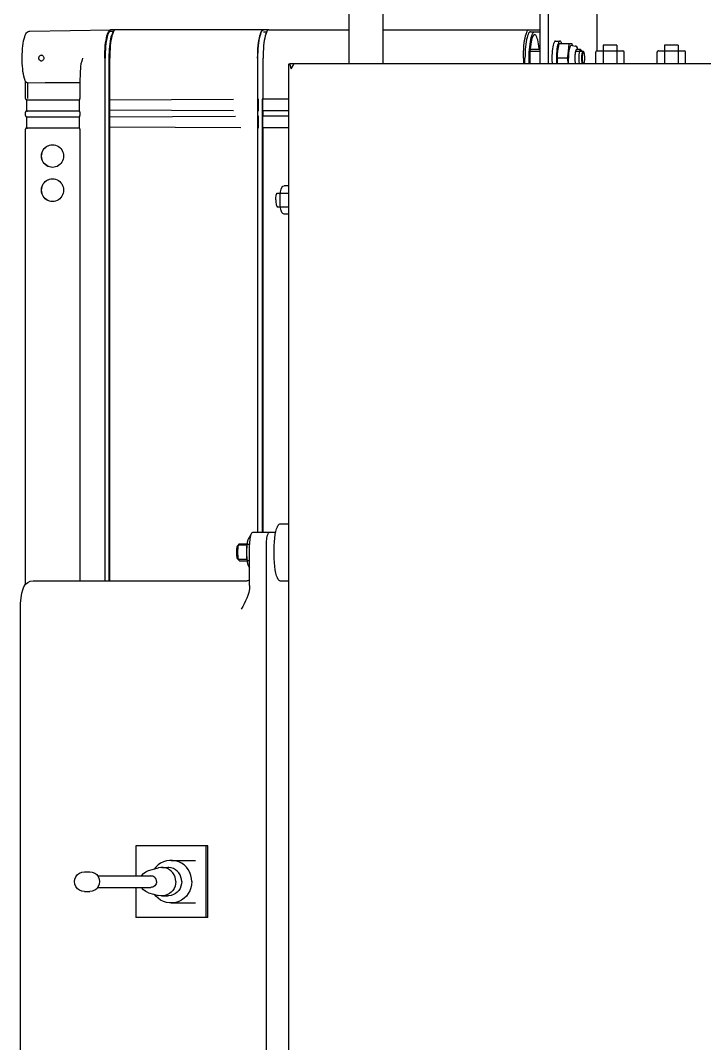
# Model space of a CAD drawing. Extents: x 1551 to 113148, y -1700 to 77018.
# Drawn here: x 13304.6 to 13545.2, y 23818.7 to 24179 of the extents above; entities that cross this region are included whole.
import ezdxf

# ---------------------------------------------------------------- set-up
doc = ezdxf.new("R2010")
doc.units = 0
doc.header["$LTSCALE"] = 500
doc.header["$MEASUREMENT"] = 0
doc.linetypes.add('CENTER', pattern=[3, 2.5, -0.25, 0, -0.25])
doc.layers.get('0').update_dxf_attribs({"linetype": 'CONTINUOUS'})

# ---------------------------------------------------------------- blocks, each defined once
blk = doc.blocks.new('platform_top')
at = {"linetype": 'Continuous'}
for p, q in [((-9306.01, 2283.8), (-9306.01, 1728.68)), ((-9298.1, 2134.72), (-9298.1, 1898.72)), ((-9211.6, 2112.72), (-9211.6, 1920.72)), ((-9277.56, 2029.37), (-9252.19, 2029.37)), ((-9277.56, 2029.37), (-9277.56, 2004.07)), ((-9276.93, 2029.37), (-9276.93, 2004.07)), ((-9252.19, 2018.72), (-9252.19, 2029.37)), ((-9264.58, 2024.22), (-9273.23, 2024.22)), ((-9261.36, 2021.72), (-9263.43, 2021.72)), ((-9256.61, 2020.61), (-9260.11, 2021.55)), ((-9238.79, 2018.72), (-9257.51, 2018.72)), ((-9234.12, 2020.22), (-9235.99, 2020.22)), ((-9238.79, 2014.72), (-9257.51, 2014.72)), ((-9252.19, 2004.07), (-9252.19, 2014.72)), ((-9261.36, 2011.72), (-9263.43, 2011.72)), ((-9256.61, 2012.83), (-9260.11, 2011.88)), ((-9234.12, 2013.22), (-9235.99, 2013.22)), ((-9264.58, 2009.22), (-9273.23, 2009.22)), ((-9277.56, 2004.07), (-9252.19, 2004.07)), ((-9292.23, 1912.41), (-9292.14, 1913.65)), ((-9302.88, 1910.72), (-9306.01, 1910.72)), ((-9292.23, 1912.41), (-9292.23, 1898.72)), ((-9292.23, 1910.54), (-9291.38, 1910.72)), ((-9216.06, 1910.72), (-9291.38, 1910.72)), ((-9242.99, 1910.72), (-9242.99, 1751.2)), ((-9242.82, 1910.72), (-9242.82, 1726.68)), ((-9241.35, 1910.72), (-9241.35, 1726.68)), ((-9241.25, 1726.68), (-9241.25, 1910.72)), ((-9232.44, 1751.73), (-9232.44, 1910.72)), ((-9213.37, 1912.06), (-9213.37, 1751.73)), ((-9291.36, 1903.61), (-9292.23, 1903.61)), ((-9291.52, 1904.8), (-9291.6, 1905.05)), ((-9291.52, 1904.78), (-9291.52, 1904.8)), ((-9291.51, 1904.76), (-9291.52, 1904.8)), ((-9291.22, 1903.22), (-9291.3, 1903.76)), ((-9288.7, 1903.72), (-9291.29, 1903.72)), ((-9291.22, 1903.22), (-9288.21, 1903.22)), ((-9288.7, 1903.72), (-9288.57, 1903.65)), ((-9288.57, 1903.65), (-9288.1, 1903.16)), ((-9287.98, 1902.97), (-9287.98, 1902.97)), ((-9287.8, 1902.28), (-9287.8, 1902.27)), ((-9287.8, 1899.16), (-9287.8, 1899.16)), ((-9287.74, 1901.81), (-9287.74, 1901.8)), ((-9287.74, 1899.64), (-9287.74, 1899.63)), ((-9291.36, 1897.83), (-9292.26, 1897.83)), ((-9291.6, 1896.39), (-9291.52, 1896.64)), ((-9291.52, 1896.64), (-9291.51, 1896.68)), ((-9291.52, 1896.66), (-9291.52, 1896.64)), ((-9288.7, 1897.72), (-9291.29, 1897.72)), ((-9291.22, 1898.22), (-9288.21, 1898.22)), ((-9288.57, 1897.79), (-9288.7, 1897.72)), ((-9288.57, 1897.79), (-9288.1, 1898.28)), ((-9287.98, 1898.47), (-9287.98, 1898.46)), ((-9301.4, 1893.72), (-9293.27, 1893.72)), ((-9296.94, 1893.72), (-9296.94, 1751.68)), ((-9296.67, 1741.18), (-9296.67, 1893.72)), ((-9295.14, 1893.72), (-9295.14, 1751.48)), ((-9295.05, 1726.68), (-9295.05, 1893.72)), ((-9292.4, 1894.94), (-9292.6, 1894.94)), ((-9302.88, 1890.72), (-9306.01, 1890.72)), ((-9306.01, 1781.64), (-9304.37, 1781.64)), ((-9301.93, 1779.04), (-9306.01, 1779.04)), ((-9223.42, 1777.14), (-9222.87, 1777.18)), ((-9301.93, 1774.24), (-9306.01, 1774.24)), ((-9306.01, 1771.64), (-9304.37, 1771.64)), ((-9223.42, 1765.14), (-9222.87, 1765.18)), ((-9296.76, 1751.18), (-9306.01, 1751.18)), ((-9296.76, 1747.18), (-9296.76, 1751.18)), ((-9295.4, 1751.18), (-9295.21, 1751.18)), ((-9295.2, 1747.18), (-9295.2, 1751.18)), ((-9242.88, 1750.9), (-9289.1, 1751.15)), ((-9232.42, 1751.33), (-9213.89, 1751.33)), ((-9232.41, 1751.33), (-9232.41, 1747.33)), ((-9213.89, 1751.32), (-9213.87, 1751.33)), ((-9213.87, 1751.33), (-9213.87, 1747.33)), ((-9213.87, 1751.27), (-9213.72, 1751.33)), ((-9213.72, 1751.33), (-9213.7, 1751.33)), ((-9213.7, 1751.33), (-9213.67, 1751.34)), ((-9213.67, 1751.34), (-9213.63, 1751.35)), ((-9287.31, 1747.22), (-9242.88, 1747.46)), ((-9242.88, 1747.46), (-9242.88, 1750.9)), ((-9306.01, 1747.18), (-9296.76, 1747.18)), ((-9296.76, 1745.18), (-9306.01, 1745.18)), ((-9296.94, 1746.68), (-9296.94, 1745.68)), ((-9296.76, 1741.18), (-9296.76, 1745.18)), ((-9295.4, 1747.18), (-9295.21, 1747.18)), ((-9295.4, 1745.18), (-9295.21, 1745.18)), ((-9295.2, 1741.18), (-9295.2, 1745.18)), ((-9295.14, 1746.88), (-9295.14, 1745.48)), ((-9242.88, 1744.9), (-9286.56, 1745.13)), ((-9242.99, 1747.16), (-9242.99, 1745.2)), ((-9242.88, 1741.46), (-9242.88, 1744.9)), ((-9232.44, 1745.73), (-9232.44, 1746.93)), ((-9213.89, 1747.33), (-9232.42, 1747.33)), ((-9232.42, 1745.33), (-9213.89, 1745.33)), ((-9232.41, 1745.33), (-9232.41, 1741.33)), ((-9214.04, 1745.33), (-9214.12, 1745.33)), ((-9213.86, 1747.33), (-9213.89, 1747.33)), ((-9213.89, 1745.32), (-9213.87, 1745.32)), ((-9213.87, 1745.32), (-9213.87, 1741.33)), ((-9213.87, 1745.12), (-9213.81, 1745.22)), ((-9213.81, 1745.22), (-9213.72, 1745.31)), ((-9213.72, 1745.31), (-9213.68, 1745.33)), ((-9213.38, 1747), (-9213.39, 1747.07)), ((-9213.37, 1746.93), (-9213.37, 1745.73)), ((-9306.01, 1741.18), (-9296.76, 1741.18)), ((-9296.94, 1740.68), (-9296.94, 1726.68)), ((-9295.4, 1741.18), (-9295.21, 1741.18)), ((-9295.14, 1740.88), (-9295.14, 1726.68)), ((-9286.56, 1741.22), (-9242.88, 1741.46)), ((-9242.99, 1741.16), (-9242.99, 1726.68)), ((-9232.44, 1735.23), (-9232.44, 1740.93)), ((-9213.89, 1741.33), (-9232.42, 1741.33)), ((-9214.13, 1735.36), (-9214.11, 1740.93)), ((-9213.83, 1741.33), (-9213.89, 1741.33)), ((-9213.38, 1740.99), (-9213.41, 1741.09)), ((-9213.37, 1740.92), (-9213.38, 1740.99)), ((-9213.37, 1740.92), (-9213.37, 1734.92)), ((-9226.34, 1735.28), (-9232.44, 1735.23)), ((-9213.42, 1735.02), (-9213.2, 1734.55)), ((-9306.65, 1729.83), (-9306.89, 1730.41)), ((-9306.44, 1729.26), (-9306.65, 1729.83)), ((-9212.38, 1730.47), (-9212.29, 1729.49)), ((-9511.41, 1728.68), (-9306.27, 1728.68)), ((-9445.61, 1728.68), (-9445.61, 1724.58)), ((-9443.01, 1722.08), (-9443.01, 1728.68)), ((-9438.21, 1722.08), (-9438.21, 1728.68)), ((-9435.61, 1728.68), (-9435.61, 1724.58)), ((-9424.03, 1728.68), (-9424.03, 1724.58)), ((-9421.43, 1722.08), (-9421.43, 1728.68)), ((-9416.63, 1722.08), (-9416.63, 1728.68)), ((-9414.03, 1728.68), (-9414.03, 1724.58)), ((-9406.8, 1728.65), (-9406.8, 1728.68)), ((-9406.78, 1728.55), (-9406.78, 1728.59)), ((-9403.89, 1726.68), (-9400.42, 1726.68)), ((-9397.23, 1706.68), (-9397.23, 1728.68)), ((-9394.3, 1706.68), (-9394.3, 1728.68)), ((-9390.57, 1728.68), (-9390.57, 1726.68)), ((-9389.1, 1728.68), (-9389.1, 1726.68)), ((-9388.53, 1726.68), (-9388.53, 1728.68)), ((-9339.22, 1728.68), (-9339.22, 1703.68)), ((-9327.22, 1728.68), (-9327.22, 1703.68)), ((-9307.49, 1729.26), (-9307.83, 1728.68)), ((-9306.27, 1728.68), (-9306.44, 1729.26)), ((-9219.81, 1726.68), (-9219.81, 1726.73)), ((-9219.81, 1726.62), (-9219.81, 1726.68)), ((-9219.19, 1727.69), (-9219, 1727.75)), ((-9219, 1727.75), (-9218.8, 1727.78)), ((-9218.95, 1727.76), (-9218.92, 1727.76)), ((-9218.92, 1727.76), (-9218.72, 1727.7)), ((-9218.8, 1727.78), (-9218.77, 1727.78)), ((-9436.11, 1724.08), (-9445.11, 1724.08)), ((-9414.53, 1724.08), (-9423.53, 1724.08)), ((-9414.48, 1724.08), (-9414.48, 1704.68)), ((-9409.61, 1724.68), (-9409.7, 1724.72)), ((-9409.7, 1724.72), (-9408.77, 1723.75)), ((-9406.92, 1724.28), (-9409.61, 1724.28)), ((-9408.63, 1723.68), (-9408.77, 1723.75)), ((-9408.63, 1723.68), (-9408.5, 1723.75)), ((-9408.63, 1723.68), (-9407.27, 1723.68)), ((-9405.34, 1722.18), (-9406.81, 1722.45)), ((-9405.81, 1722.26), (-9405.69, 1721.68)), ((-9398.89, 1722.75), (-9398.78, 1723.43)), ((-9390.85, 1724.28), (-9394.3, 1724.28)), ((-9394.3, 1723.68), (-9390.9, 1723.68)), ((-9219, 1725.6), (-9219.19, 1725.66)), ((-9218.79, 1725.58), (-9219, 1725.6)), ((-9218.92, 1725.6), (-9218.95, 1725.6)), ((-9218.71, 1725.66), (-9218.92, 1725.6)), ((-9443.01, 1722.08), (-9438.21, 1722.08)), ((-9421.43, 1722.08), (-9416.63, 1722.08)), ((-9405.69, 1721.68), (-9401.02, 1721.68)), ((-9399.83, 1720.68), (-9401.4, 1720.68)), ((-9391.03, 1717.43), (-9394.3, 1717.43)), ((-9390.6, 1716.68), (-9394.3, 1716.68)), ((-9392.5, 1718.41), (-9392.49, 1718.41)), ((-9339.22, 1716.68), (-9390.52, 1716.68)), ((-9299.02, 1716.68), (-9327.22, 1716.68)), ((-9299.02, 1716.68), (-9243.33, 1716.68)), ((-9297.89, 1718.08), (-9298.23, 1717.43)), ((-9297.13, 1717.43), (-9298.23, 1717.43)), ((-9296.99, 1716.74), (-9297.22, 1716.68)), ((-9297.12, 1716.68), (-9297.13, 1716.68)), ((-9243.33, 1717.16), (-9244.44, 1717.16)), ((-9244.07, 1717.83), (-9244.3, 1717.38)), ((-9244.3, 1717.38), (-9244.16, 1717.67)), ((-9243.94, 1718.1), (-9244.07, 1717.83)), ((-9243.32, 1716.68), (-9243.33, 1716.68)), ((-9214.94, 1717.19), (-9243.32, 1716.68))]:
    blk.add_line(p, q, dxfattribs=at)
for points in [[(-9271.91, 2016.72), (-9271.83, 2017.84), (-9271.59, 2018.93), (-9271.19, 2019.97), (-9270.64, 2020.94), (-9269.96, 2021.82), (-9269.15, 2022.58), (-9268.25, 2023.21), (-9267.26, 2023.7), (-9266.21, 2024.03), (-9265.13, 2024.2), (-9264.58, 2024.22)], [(-9268.33, 2016.72), (-9268.26, 2017.54), (-9268.06, 2018.34), (-9267.74, 2019.1), (-9267.29, 2019.79), (-9266.75, 2020.4), (-9266.11, 2020.9), (-9265.4, 2021.3), (-9264.64, 2021.57), (-9263.84, 2021.7), (-9263.43, 2021.72)], [(-9266.25, 2016.72), (-9266.18, 2017.54), (-9265.98, 2018.34), (-9265.66, 2019.1), (-9265.22, 2019.79), (-9264.67, 2020.4), (-9264.03, 2020.9), (-9263.32, 2021.3), (-9262.56, 2021.57), (-9261.76, 2021.7), (-9261.36, 2021.72)], [(-9264.58, 2024.22), (-9264.03, 2024.2), (-9262.95, 2024.03), (-9261.9, 2023.7), (-9260.91, 2023.21), (-9260, 2022.58), (-9259.2, 2021.82), (-9258.7, 2021.17)], [(-9261.36, 2021.72), (-9260.95, 2021.7), (-9260.11, 2021.55)], [(-9259.47, 2016.72), (-9259.42, 2017.13), (-9259.3, 2017.53), (-9259.09, 2017.89), (-9258.82, 2018.2), (-9258.49, 2018.45), (-9258.11, 2018.62), (-9257.71, 2018.71), (-9257.51, 2018.72)], [(-9256.61, 2020.61), (-9255.65, 2020.21), (-9254.83, 2019.57), (-9254.2, 2018.74), (-9254.19, 2018.72)], [(-9239.45, 2016.72), (-9239.33, 2017.63), (-9238.98, 2018.47), (-9238.43, 2019.2), (-9237.71, 2019.75), (-9236.88, 2020.1), (-9235.99, 2020.22)], [(-9234.12, 2020.22), (-9233.21, 2020.1), (-9232.37, 2019.75), (-9231.64, 2019.19), (-9231.09, 2018.47), (-9230.74, 2017.62), (-9230.62, 2016.72)], [(-9271.91, 2016.72), (-9271.83, 2015.6), (-9271.59, 2014.51), (-9271.19, 2013.46), (-9270.64, 2012.49), (-9269.96, 2011.62), (-9269.15, 2010.85), (-9268.25, 2010.22), (-9267.26, 2009.74), (-9266.21, 2009.41), (-9265.13, 2009.24), (-9264.58, 2009.22)], [(-9268.33, 2016.72), (-9268.26, 2015.9), (-9268.06, 2015.09), (-9267.74, 2014.34), (-9267.29, 2013.65), (-9266.75, 2013.04), (-9266.11, 2012.53), (-9265.4, 2012.14), (-9264.64, 2011.87), (-9263.84, 2011.74), (-9263.43, 2011.72)], [(-9266.25, 2016.72), (-9266.18, 2015.9), (-9265.98, 2015.09), (-9265.66, 2014.34), (-9265.22, 2013.65), (-9264.67, 2013.04), (-9264.03, 2012.53), (-9263.32, 2012.14), (-9262.56, 2011.87), (-9261.76, 2011.74), (-9261.36, 2011.72)], [(-9259.47, 2016.72), (-9259.42, 2016.3), (-9259.3, 2015.9), (-9259.09, 2015.54), (-9258.82, 2015.23), (-9258.49, 2014.99), (-9258.11, 2014.82), (-9257.71, 2014.73), (-9257.51, 2014.72)], [(-9254.19, 2014.72), (-9254.2, 2014.7), (-9254.83, 2013.86), (-9255.65, 2013.22), (-9256.61, 2012.83)], [(-9235.99, 2013.22), (-9236.88, 2013.34), (-9237.71, 2013.68), (-9238.43, 2014.24), (-9238.98, 2014.96), (-9239.33, 2015.81), (-9239.45, 2016.72)], [(-9230.62, 2016.72), (-9230.74, 2015.81), (-9231.09, 2014.97), (-9231.64, 2014.24), (-9232.37, 2013.69), (-9233.21, 2013.34), (-9234.12, 2013.22)], [(-9264.58, 2009.22), (-9264.03, 2009.24), (-9262.95, 2009.41), (-9261.9, 2009.74), (-9260.91, 2010.22), (-9260, 2010.85), (-9259.2, 2011.62), (-9258.7, 2012.26)], [(-9261.36, 2011.72), (-9260.95, 2011.74), (-9260.11, 2011.88)], [(-9292.14, 1913.65), (-9291.89, 1914.85), (-9291.57, 1915.89), (-9291.19, 1916.89), (-9290.76, 1917.86), (-9290.29, 1918.83), (-9289.8, 1919.78), (-9289.3, 1920.72)], [(-9211.6, 1920.72), (-9211.66, 1918.73), (-9211.83, 1916.8), (-9212.09, 1915.16), (-9212.42, 1913.89), (-9212.84, 1912.87), (-9213.4, 1912), (-9214.15, 1911.32), (-9215.05, 1910.88), (-9216.06, 1910.72)], [(-9302.88, 1910.72), (-9302.57, 1910.61), (-9302.27, 1910.27), (-9301.98, 1909.73), (-9301.71, 1908.98), (-9301.47, 1908.05), (-9301.26, 1906.95), (-9301.08, 1905.72), (-9300.95, 1904.37), (-9300.85, 1902.94), (-9300.81, 1901.47), (-9300.81, 1899.97), (-9300.85, 1898.49), (-9300.95, 1897.07), (-9301.08, 1895.72), (-9301.26, 1894.48)], [(-9291.6, 1905.05), (-9291.72, 1905.34), (-9291.86, 1905.62), (-9292.01, 1905.91), (-9292.2, 1906.2), (-9292.23, 1906.25)], [(-9291.36, 1903.61), (-9291.37, 1903.9), (-9291.4, 1904.19), (-9291.44, 1904.48), (-9291.51, 1904.76)], [(-9291.3, 1903.76), (-9291.39, 1904.25), (-9291.49, 1904.69)], [(-9291.08, 1900.72), (-9291.09, 1901.29), (-9291.13, 1901.87), (-9291.19, 1902.44), (-9291.26, 1903.02), (-9291.36, 1903.61)], [(-9291.08, 1900.72), (-9291.09, 1901.37), (-9291.12, 1902.01), (-9291.16, 1902.63), (-9291.22, 1903.22)], [(-9288.57, 1903.65), (-9288.43, 1903.42), (-9288.31, 1903.06), (-9288.21, 1902.59), (-9288.14, 1902.02), (-9288.09, 1901.39), (-9288.07, 1900.72), (-9288.09, 1900.05), (-9288.14, 1899.42), (-9288.21, 1898.85), (-9288.31, 1898.37), (-9288.43, 1898.02), (-9288.57, 1897.79)], [(-9288.1, 1903.16), (-9288.08, 1903.14), (-9288.06, 1903.11), (-9288.04, 1903.08), (-9288.02, 1903.05), (-9288, 1903.02), (-9287.98, 1902.97)], [(-9288.1, 1903.16), (-9287.98, 1902.97), (-9287.89, 1902.67), (-9287.8, 1902.28), (-9287.74, 1901.8), (-9287.7, 1901.27), (-9287.69, 1900.72), (-9287.7, 1900.16), (-9287.74, 1899.63), (-9287.8, 1899.16), (-9287.89, 1898.76), (-9287.98, 1898.47), (-9288.1, 1898.28)], [(-9287.98, 1902.97), (-9287.97, 1902.93), (-9287.95, 1902.88), (-9287.93, 1902.84), (-9287.92, 1902.79), (-9287.9, 1902.73), (-9287.89, 1902.67)], [(-9287.89, 1902.67), (-9287.87, 1902.62), (-9287.86, 1902.55), (-9287.84, 1902.49), (-9287.83, 1902.43), (-9287.82, 1902.35), (-9287.8, 1902.28)], [(-9291.36, 1897.83), (-9291.26, 1898.42), (-9291.19, 1899), (-9291.13, 1899.57), (-9291.09, 1900.14), (-9291.08, 1900.72)], [(-9291.3, 1897.67), (-9291.22, 1898.22), (-9291.16, 1898.81), (-9291.12, 1899.42), (-9291.09, 1900.07), (-9291.08, 1900.72)], [(-9287.8, 1899.16), (-9287.82, 1899.09), (-9287.83, 1899.02), (-9287.84, 1898.95), (-9287.86, 1898.89), (-9287.87, 1898.83), (-9287.89, 1898.76)], [(-9287.8, 1902.27), (-9287.79, 1902.2), (-9287.78, 1902.13), (-9287.77, 1902.05), (-9287.76, 1901.97), (-9287.75, 1901.89), (-9287.74, 1901.81)], [(-9287.74, 1899.63), (-9287.75, 1899.55), (-9287.76, 1899.47), (-9287.77, 1899.39), (-9287.78, 1899.31), (-9287.79, 1899.24), (-9287.8, 1899.16)], [(-9287.74, 1901.8), (-9287.73, 1901.72), (-9287.73, 1901.63), (-9287.72, 1901.55), (-9287.71, 1901.46), (-9287.71, 1901.37), (-9287.7, 1901.28)], [(-9287.7, 1900.16), (-9287.71, 1900.08), (-9287.71, 1899.99), (-9287.72, 1899.9), (-9287.72, 1899.81), (-9287.73, 1899.73), (-9287.74, 1899.64)], [(-9287.7, 1901.28), (-9287.7, 1901.19), (-9287.7, 1901.1), (-9287.69, 1901.01), (-9287.69, 1900.91), (-9287.69, 1900.82), (-9287.69, 1900.72)], [(-9287.69, 1900.72), (-9287.69, 1900.63), (-9287.69, 1900.53), (-9287.69, 1900.44), (-9287.7, 1900.35), (-9287.7, 1900.26), (-9287.7, 1900.16)], [(-9298.1, 1898.72), (-9298.15, 1897.17), (-9298.3, 1895.78), (-9298.53, 1894.67), (-9298.82, 1893.96), (-9299.14, 1893.72)], [(-9292.23, 1898.72), (-9292.27, 1897.42), (-9292.37, 1896.22), (-9292.54, 1895.18), (-9292.75, 1894.39), (-9293, 1893.89), (-9293.27, 1893.72)], [(-9292.4, 1894.94), (-9292.2, 1895.24), (-9292.01, 1895.53), (-9291.86, 1895.81), (-9291.72, 1896.1), (-9291.6, 1896.39)], [(-9291.51, 1896.68), (-9291.44, 1896.96), (-9291.4, 1897.25), (-9291.37, 1897.54), (-9291.36, 1897.83)], [(-9291.49, 1896.75), (-9291.39, 1897.18), (-9291.3, 1897.67)], [(-9287.98, 1898.46), (-9288, 1898.42), (-9288.02, 1898.39), (-9288.04, 1898.35), (-9288.06, 1898.33), (-9288.08, 1898.3), (-9288.1, 1898.28)], [(-9287.89, 1898.76), (-9287.9, 1898.71), (-9287.92, 1898.66), (-9287.93, 1898.6), (-9287.95, 1898.56), (-9287.97, 1898.51), (-9287.98, 1898.47)], [(-9301.26, 1894.48), (-9301.47, 1893.39), (-9301.71, 1892.46), (-9301.98, 1891.71), (-9302.27, 1891.16), (-9302.57, 1890.83), (-9302.88, 1890.72)], [(-9304.37, 1781.64), (-9303.88, 1781.45), (-9303.57, 1781.02), (-9303.33, 1780.39), (-9303.14, 1779.47), (-9302.99, 1778.21), (-9302.94, 1776.64)], [(-9302.94, 1776.64), (-9302.99, 1775.06), (-9303.14, 1773.8), (-9303.33, 1772.88), (-9303.57, 1772.25), (-9303.88, 1771.83), (-9304.37, 1771.64)], [(-9301.43, 1776.64), (-9301.44, 1777.1), (-9301.47, 1777.55), (-9301.51, 1777.97), (-9301.57, 1778.34), (-9301.65, 1778.64), (-9301.74, 1778.86), (-9301.83, 1778.99), (-9301.93, 1779.04), (-9302.03, 1778.99), (-9302.12, 1778.85)], [(-9301.43, 1776.64), (-9301.44, 1776.17), (-9301.47, 1775.72), (-9301.51, 1775.3), (-9301.57, 1774.94), (-9301.65, 1774.64), (-9301.74, 1774.42), (-9301.83, 1774.28), (-9301.93, 1774.24), (-9302.03, 1774.29), (-9302.12, 1774.43)], [(-9222.87, 1769.18), (-9223.42, 1769.22), (-9223.96, 1769.34), (-9224.47, 1769.54), (-9224.96, 1769.81), (-9225.4, 1770.16), (-9225.79, 1770.56), (-9226.12, 1771.02), (-9226.39, 1771.52), (-9226.58, 1772.05), (-9226.7, 1772.61), (-9226.73, 1773.18), (-9226.7, 1773.75), (-9226.58, 1774.3), (-9226.39, 1774.84), (-9226.12, 1775.34), (-9225.79, 1775.8), (-9225.4, 1776.2), (-9224.96, 1776.54), (-9224.48, 1776.82), (-9223.96, 1777.02), (-9223.42, 1777.14)], [(-9222.87, 1777.18), (-9222.32, 1777.14), (-9221.78, 1777.02), (-9221.26, 1776.82), (-9220.77, 1776.54), (-9220.33, 1776.2), (-9219.94, 1775.8), (-9219.61, 1775.34), (-9219.35, 1774.84), (-9219.15, 1774.31), (-9219.04, 1773.75), (-9219, 1773.18), (-9219.04, 1772.61), (-9219.15, 1772.05), (-9219.35, 1771.52), (-9219.61, 1771.02), (-9219.94, 1770.56), (-9220.33, 1770.16), (-9220.77, 1769.82), (-9221.25, 1769.54), (-9221.77, 1769.34), (-9222.31, 1769.22), (-9222.87, 1769.18)], [(-9222.87, 1777.17), (-9222.38, 1777.14), (-9221.83, 1777.02), (-9221.31, 1776.82), (-9220.82, 1776.54), (-9220.37, 1776.2), (-9219.98, 1775.8), (-9219.64, 1775.34), (-9219.37, 1774.84), (-9219.18, 1774.31), (-9219.06, 1773.75), (-9219.02, 1773.18), (-9219.06, 1772.61), (-9219.18, 1772.05), (-9219.37, 1771.52), (-9219.64, 1771.02), (-9219.97, 1770.56), (-9220.37, 1770.16), (-9220.81, 1769.82), (-9221.3, 1769.54), (-9221.83, 1769.34), (-9222.38, 1769.22), (-9222.87, 1769.18)], [(-9222.87, 1757.18), (-9223.42, 1757.22), (-9223.96, 1757.34), (-9224.47, 1757.54), (-9224.96, 1757.81), (-9225.4, 1758.16), (-9225.79, 1758.56), (-9226.12, 1759.02), (-9226.39, 1759.52), (-9226.58, 1760.05), (-9226.7, 1760.61), (-9226.73, 1761.18), (-9226.7, 1761.75), (-9226.58, 1762.3), (-9226.39, 1762.84), (-9226.12, 1763.34), (-9225.79, 1763.8), (-9225.4, 1764.2), (-9224.96, 1764.54), (-9224.48, 1764.82), (-9223.96, 1765.02), (-9223.42, 1765.14)], [(-9222.87, 1765.18), (-9222.32, 1765.14), (-9221.78, 1765.02), (-9221.26, 1764.82), (-9220.77, 1764.54), (-9220.33, 1764.2), (-9219.94, 1763.8), (-9219.61, 1763.34), (-9219.35, 1762.84), (-9219.15, 1762.31), (-9219.04, 1761.75), (-9219, 1761.18), (-9219.04, 1760.61), (-9219.15, 1760.05), (-9219.35, 1759.52), (-9219.61, 1759.02), (-9219.94, 1758.56), (-9220.33, 1758.16), (-9220.77, 1757.82), (-9221.25, 1757.54), (-9221.77, 1757.34), (-9222.31, 1757.22), (-9222.87, 1757.18)], [(-9222.87, 1765.17), (-9222.38, 1765.14), (-9221.83, 1765.02), (-9221.31, 1764.82), (-9220.82, 1764.54), (-9220.37, 1764.2), (-9219.98, 1763.8), (-9219.64, 1763.34), (-9219.37, 1762.84), (-9219.18, 1762.31), (-9219.06, 1761.75), (-9219.02, 1761.18), (-9219.06, 1760.61), (-9219.18, 1760.05), (-9219.37, 1759.52), (-9219.64, 1759.02), (-9219.97, 1758.56), (-9220.37, 1758.16), (-9220.81, 1757.82), (-9221.3, 1757.54), (-9221.83, 1757.34), (-9222.38, 1757.22), (-9222.87, 1757.18)], [(-9213.87, 1751.33), (-9213.88, 1751.33), (-9213.92, 1751.33), (-9213.97, 1751.33), (-9214.04, 1751.33)], [(-9213.63, 1751.35), (-9213.59, 1751.37), (-9213.54, 1751.4), (-9213.5, 1751.44), (-9213.46, 1751.48), (-9213.42, 1751.53)], [(-9213.42, 1751.53), (-9213.4, 1751.59), (-9213.38, 1751.65), (-9213.37, 1751.72), (-9213.37, 1751.73)], [(-9213.87, 1745.32), (-9213.88, 1745.33), (-9213.92, 1745.33), (-9213.97, 1745.33), (-9214.04, 1745.33)], [(-9213.59, 1747.29), (-9213.64, 1747.31), (-9213.69, 1747.32), (-9213.73, 1747.33), (-9213.76, 1747.33), (-9213.78, 1747.33), (-9213.8, 1747.33), (-9213.83, 1747.33), (-9213.86, 1747.33)], [(-9213.68, 1745.33), (-9213.68, 1745.33), (-9213.64, 1745.34), (-9213.6, 1745.36), (-9213.56, 1745.39), (-9213.51, 1745.42), (-9213.47, 1745.47), (-9213.43, 1745.52), (-9213.4, 1745.58)], [(-9213.39, 1747.07), (-9213.42, 1747.13), (-9213.46, 1747.18), (-9213.5, 1747.22), (-9213.55, 1747.26), (-9213.59, 1747.29)], [(-9213.4, 1745.58), (-9213.38, 1745.64), (-9213.37, 1745.71), (-9213.37, 1745.73)], [(-9213.37, 1746.93), (-9213.37, 1746.94), (-9213.38, 1747)], [(-9213.61, 1741.29), (-9213.68, 1741.31), (-9213.74, 1741.32), (-9213.79, 1741.33), (-9213.83, 1741.33)], [(-9213.41, 1741.09), (-9213.46, 1741.18), (-9213.53, 1741.24), (-9213.61, 1741.29)], [(-9232.67, 1730.38), (-9232.65, 1731.39), (-9232.62, 1732.31), (-9232.58, 1733.15), (-9232.54, 1733.92), (-9232.49, 1734.62), (-9232.44, 1735.23)], [(-9214.13, 1735.36), (-9220.24, 1735.32), (-9226.34, 1735.28)], [(-9214.13, 1735.35), (-9213.97, 1735.34), (-9213.81, 1735.31), (-9213.67, 1735.25), (-9213.55, 1735.18), (-9213.45, 1735.08), (-9213.42, 1735.02)], [(-9213.42, 1735.02), (-9213.39, 1734.96), (-9213.37, 1734.82)], [(-9213.2, 1734.55), (-9212.97, 1733.85), (-9212.78, 1733.1), (-9212.62, 1732.28), (-9212.48, 1731.4), (-9212.38, 1730.47)], [(-9306.89, 1730.41), (-9307.17, 1729.83), (-9307.49, 1729.26)], [(-9233.45, 1726.68), (-9233.13, 1727.74), (-9232.89, 1728.72), (-9232.74, 1729.6), (-9232.67, 1730.38)], [(-9212.29, 1729.49), (-9212.23, 1728.48), (-9212.2, 1727.45), (-9212.2, 1726.4), (-9212.22, 1725.36), (-9212.26, 1724.34), (-9212.33, 1723.35), (-9212.43, 1722.39), (-9212.55, 1721.49), (-9212.7, 1720.64), (-9212.87, 1719.86), (-9213.08, 1719.15), (-9213.3, 1718.59), (-9213.52, 1718.15), (-9213.75, 1717.81), (-9214.01, 1717.55), (-9214.3, 1717.35), (-9214.61, 1717.23), (-9214.94, 1717.19)], [(-9409.89, 1728.68), (-9409.96, 1728.38), (-9410.03, 1728.02), (-9410.07, 1727.61), (-9410.1, 1727.15), (-9410.11, 1726.69), (-9410.1, 1726.22), (-9410.07, 1725.77), (-9410.03, 1725.35), (-9409.97, 1724.99), (-9409.89, 1724.69), (-9409.81, 1724.46), (-9409.71, 1724.33), (-9409.61, 1724.28)], [(-9409.7, 1724.72), (-9409.71, 1724.74), (-9409.81, 1724.91), (-9409.89, 1725.18), (-9409.96, 1725.54), (-9410, 1725.97), (-9410.03, 1726.44), (-9410.03, 1726.92), (-9410, 1727.39), (-9409.96, 1727.81), (-9409.89, 1728.18), (-9409.81, 1728.45), (-9409.71, 1728.62), (-9409.7, 1728.63)], [(-9409.34, 1728.68), (-9409.26, 1728.38), (-9409.2, 1728.02), (-9409.15, 1727.61), (-9409.12, 1727.15), (-9409.11, 1726.69), (-9409.12, 1726.22), (-9409.15, 1725.77), (-9409.2, 1725.35), (-9409.26, 1724.99), (-9409.34, 1724.69), (-9409.42, 1724.46), (-9409.51, 1724.33), (-9409.61, 1724.28)], [(-9409.61, 1724.68), (-9409.51, 1724.74), (-9409.42, 1724.91), (-9409.34, 1725.18), (-9409.27, 1725.54), (-9409.22, 1725.97), (-9409.2, 1726.44), (-9409.2, 1726.92), (-9409.22, 1727.39), (-9409.27, 1727.81), (-9409.34, 1728.18), (-9409.42, 1728.45), (-9409.51, 1728.62), (-9409.61, 1728.68)], [(-9408.5, 1723.75), (-9408.36, 1723.98), (-9408.25, 1724.33), (-9408.15, 1724.81), (-9408.07, 1725.38), (-9408.03, 1726.01), (-9408.01, 1726.68), (-9408.03, 1727.35), (-9408.07, 1727.98), (-9408.15, 1728.55), (-9408.17, 1728.68)], [(-9407.13, 1723.75), (-9406.99, 1723.98), (-9406.78, 1724.81), (-9406.66, 1726.01), (-9406.66, 1727.35), (-9406.78, 1728.55), (-9406.81, 1728.68)], [(-9406.78, 1728.59), (-9406.79, 1728.61), (-9406.8, 1728.65)], [(-9406.66, 1727.34), (-9406.67, 1727.56), (-9406.68, 1727.76), (-9406.7, 1727.98), (-9406.72, 1728.17), (-9406.75, 1728.37), (-9406.78, 1728.55)], [(-9406.78, 1724.81), (-9406.75, 1724.98), (-9406.73, 1725.17), (-9406.7, 1725.37), (-9406.69, 1725.57), (-9406.67, 1725.79), (-9406.66, 1726.01)], [(-9406.66, 1726.01), (-9406.65, 1726.23), (-9406.64, 1726.44), (-9406.64, 1726.67), (-9406.64, 1726.89), (-9406.65, 1727.12), (-9406.66, 1727.34)], [(-9404.65, 1723.5), (-9404.44, 1724.96), (-9404.37, 1726.68)], [(-9404.49, 1721.68), (-9404.44, 1722.94), (-9404.32, 1724.18), (-9404.14, 1725.42), (-9403.89, 1726.68)], [(-9404.48, 1728.68), (-9404.44, 1728.4), (-9404.37, 1726.68)], [(-9403.89, 1726.68), (-9404.14, 1727.94), (-9404.25, 1728.68)], [(-9401.02, 1721.68), (-9400.77, 1722.94), (-9400.58, 1724.18), (-9400.47, 1725.42), (-9400.42, 1726.68)], [(-9400.42, 1726.68), (-9400.47, 1727.94), (-9400.54, 1728.68)], [(-9400.35, 1723.43), (-9400.26, 1724.19), (-9400.2, 1724.99), (-9400.16, 1725.82), (-9400.15, 1726.68), (-9400.16, 1727.53), (-9400.2, 1728.37), (-9400.22, 1728.68)], [(-9398.78, 1723.43), (-9398.7, 1724.19), (-9398.63, 1724.99), (-9398.6, 1725.82), (-9398.58, 1726.68), (-9398.6, 1727.53), (-9398.63, 1728.37), (-9398.66, 1728.68)], [(-9390.91, 1723.53), (-9390.84, 1724.46), (-9390.8, 1725.41), (-9390.78, 1726.38), (-9390.78, 1727.36), (-9390.81, 1728.32), (-9390.83, 1728.68)], [(-9390.57, 1726.68), (-9390.58, 1725.64), (-9390.62, 1724.62)], [(-9388.53, 1726.68), (-9388.54, 1725.56), (-9388.58, 1724.45), (-9388.64, 1723.38), (-9388.73, 1722.34), (-9388.84, 1721.36), (-9388.98, 1720.44), (-9389.13, 1719.61), (-9389.31, 1718.86), (-9389.5, 1718.21), (-9389.7, 1717.67), (-9389.92, 1717.24), (-9390.14, 1716.93), (-9390.37, 1716.74), (-9390.6, 1716.68)], [(-9389.21, 1723.62), (-9389.15, 1724.62), (-9389.12, 1725.64), (-9389.1, 1726.68)], [(-9298.25, 1717.38), (-9298.11, 1717.67), (-9297.91, 1718.21), (-9297.72, 1718.86), (-9297.55, 1719.61), (-9297.39, 1720.44), (-9297.26, 1721.36), (-9297.14, 1722.34), (-9297.05, 1723.38), (-9296.99, 1724.45), (-9296.95, 1725.56), (-9296.94, 1726.68)], [(-9295.14, 1726.68), (-9295.16, 1725.56), (-9295.2, 1724.45), (-9295.26, 1723.38), (-9295.35, 1722.34), (-9295.46, 1721.36), (-9295.6, 1720.44), (-9295.75, 1719.61), (-9295.93, 1718.86)], [(-9295.05, 1726.68), (-9295.06, 1725.56), (-9295.1, 1724.45), (-9295.16, 1723.38), (-9295.25, 1722.34), (-9295.37, 1721.36), (-9295.5, 1720.44), (-9295.66, 1719.61), (-9295.83, 1718.86)], [(-9244.16, 1717.67), (-9243.96, 1718.21), (-9243.77, 1718.86), (-9243.6, 1719.61), (-9243.44, 1720.44), (-9243.31, 1721.36), (-9243.19, 1722.34), (-9243.1, 1723.38), (-9243.04, 1724.45), (-9243, 1725.56), (-9242.99, 1726.68)], [(-9242.82, 1726.68), (-9242.83, 1725.61), (-9242.87, 1724.56), (-9242.93, 1723.53), (-9243.01, 1722.55), (-9243.12, 1721.61), (-9243.25, 1720.74), (-9243.4, 1719.95), (-9243.56, 1719.24), (-9243.74, 1718.62), (-9243.94, 1718.1)], [(-9243.33, 1717.16), (-9243.11, 1717.22), (-9242.89, 1717.4), (-9242.67, 1717.69), (-9242.47, 1718.1), (-9242.27, 1718.62), (-9242.09, 1719.24), (-9241.93, 1719.95), (-9241.78, 1720.74), (-9241.65, 1721.62), (-9241.54, 1722.55), (-9241.46, 1723.53), (-9241.4, 1724.56), (-9241.36, 1725.61), (-9241.35, 1726.68)], [(-9241.25, 1726.68), (-9241.26, 1725.56), (-9241.3, 1724.45), (-9241.37, 1723.38), (-9241.45, 1722.34), (-9241.57, 1721.36), (-9241.7, 1720.44), (-9241.86, 1719.61)], [(-9219.81, 1726.73), (-9219.78, 1726.93), (-9219.73, 1727.12), (-9219.63, 1727.3), (-9219.51, 1727.46), (-9219.36, 1727.59), (-9219.19, 1727.69)], [(-9219.19, 1725.66), (-9219.36, 1725.76), (-9219.51, 1725.89), (-9219.63, 1726.05), (-9219.72, 1726.22), (-9219.78, 1726.42), (-9219.81, 1726.62)], [(-9218.72, 1727.7), (-9218.53, 1727.6), (-9218.36, 1727.46), (-9218.22, 1727.29), (-9218.12, 1727.1), (-9218.05, 1726.89), (-9218.03, 1726.68)], [(-9218.03, 1726.68), (-9218.05, 1726.47), (-9218.12, 1726.26), (-9218.22, 1726.07), (-9218.36, 1725.9), (-9218.52, 1725.76), (-9218.71, 1725.66)], [(-9407.73, 1723.68), (-9407.72, 1723.65), (-9407.54, 1723.12), (-9407.31, 1722.74), (-9406.95, 1722.48), (-9406.81, 1722.45)], [(-9407.27, 1723.68), (-9407.22, 1723.69), (-9407.17, 1723.71), (-9407.13, 1723.75), (-9407.08, 1723.81), (-9407.04, 1723.88), (-9407, 1723.97)], [(-9407, 1723.97), (-9406.96, 1724.08), (-9406.92, 1724.19), (-9406.88, 1724.33), (-9406.84, 1724.47), (-9406.81, 1724.63), (-9406.78, 1724.81)], [(-9405.34, 1722.18), (-9404.95, 1722.52), (-9404.65, 1723.5)], [(-9401.4, 1720.68), (-9401.22, 1720.74), (-9401.05, 1720.92), (-9400.88, 1721.22), (-9400.72, 1721.63), (-9400.58, 1722.14), (-9400.45, 1722.75), (-9400.35, 1723.43)], [(-9399.83, 1720.68), (-9399.65, 1720.74), (-9399.48, 1720.92), (-9399.31, 1721.22), (-9399.16, 1721.63), (-9399.01, 1722.14), (-9398.89, 1722.75)], [(-9394.09, 1723.68), (-9394.06, 1723.28), (-9393.97, 1722.44), (-9393.86, 1721.66), (-9393.73, 1720.94), (-9393.59, 1720.3), (-9393.43, 1719.74), (-9393.26, 1719.27), (-9393.08, 1718.9), (-9392.89, 1718.63), (-9392.69, 1718.47), (-9392.5, 1718.41)], [(-9390.62, 1724.62), (-9390.68, 1723.62), (-9390.76, 1722.66), (-9390.87, 1721.76), (-9390.99, 1720.91), (-9391.14, 1720.14), (-9391.3, 1719.45), (-9391.47, 1718.85), (-9391.66, 1718.34), (-9391.86, 1717.95), (-9392.07, 1717.66), (-9392.28, 1717.49), (-9392.5, 1717.43)], [(-9392.49, 1718.41), (-9392.29, 1718.47), (-9392.09, 1718.64), (-9391.9, 1718.93), (-9391.71, 1719.32), (-9391.54, 1719.81), (-9391.38, 1720.4), (-9391.23, 1721.08), (-9391.1, 1721.83), (-9390.99, 1722.65), (-9390.91, 1723.53)], [(-9391.03, 1717.43), (-9390.81, 1717.49), (-9390.6, 1717.66), (-9390.39, 1717.95), (-9390.19, 1718.34), (-9390, 1718.85), (-9389.83, 1719.45), (-9389.67, 1720.14), (-9389.52, 1720.91), (-9389.4, 1721.76), (-9389.3, 1722.67), (-9389.21, 1723.62)], [(-9402.08, 1721.68), (-9402.07, 1721.63), (-9401.91, 1721.22), (-9401.75, 1720.92), (-9401.57, 1720.74), (-9401.4, 1720.68)], [(-9295.83, 1718.86), (-9296.02, 1718.21), (-9296.22, 1717.67), (-9296.44, 1717.24), (-9296.66, 1716.93), (-9296.89, 1716.74), (-9297.12, 1716.68)], [(-9295.93, 1718.86), (-9296.12, 1718.21), (-9296.32, 1717.67), (-9296.54, 1717.24), (-9296.76, 1716.93), (-9296.99, 1716.74)], [(-9241.86, 1719.61), (-9242.03, 1718.86), (-9242.22, 1718.21), (-9242.43, 1717.67), (-9242.64, 1717.24), (-9242.87, 1716.93), (-9243.09, 1716.74), (-9243.32, 1716.68)], [(-9299.02, 1716.68), (-9298.78, 1716.74), (-9298.55, 1716.93), (-9298.33, 1717.24), (-9298.25, 1717.38)], [(-9245.07, 1716.68), (-9244.83, 1716.74), (-9244.6, 1716.93)], [(-9244.6, 1716.93), (-9244.38, 1717.24), (-9244.3, 1717.38)]]:
    blk.add_lwpolyline(points, dxfattribs=at)
for centre, start, end in [((-9445.11, 1724.58), 180, 270), ((-9436.11, 1724.58), 270, 0), ((-9423.53, 1724.58), 180, 270), ((-9414.53, 1724.58), 270, 0)]:
    blk.add_arc(centre, 0.5, start, end, dxfattribs=at)
for centre, major_axis, ratio, start_param, end_param in [((-9296.76, 1751.68), (0, 0.5), 0.356822, -4.712389, -3.141593), ((-9295.21, 1751.48), (0, 0.3), 0.207909, -3.141593, -1.570796), ((-9242.88, 1751.2), (0, 0.3), 0.356813, 1.567332, 3.138129), ((-9232.42, 1751.73), (0, 0.4), 0.055029, -4.712389, -3.141593), ((-9242.88, 1747.16), (0, 0.3), 0.356813, 0.003464, 1.57426), ((-9296.76, 1746.68), (0, 0.5), 0.356822, 0, 1.570796), ((-9296.76, 1745.68), (0, 0.5), 0.356822, -4.712389, -3.141593), ((-9295.21, 1746.88), (0, 0.3), 0.207909, -1.570796, 0), ((-9295.21, 1745.48), (0, 0.3), 0.207909, -3.141593, -1.570796), ((-9242.88, 1745.2), (0, 0.3), 0.356813, 1.567332, 3.138129), ((-9232.42, 1746.93), (0, 0.4), 0.055029, 0, 1.570796), ((-9232.42, 1745.73), (0, 0.4), 0.055029, -4.712389, -3.141593), ((-9296.76, 1740.68), (0, 0.5), 0.356822, 0, 1.570796), ((-9295.21, 1740.88), (0, 0.3), 0.207909, -1.570796, 0), ((-9242.88, 1741.16), (0, 0.3), 0.356813, 0.003464, 1.57426), ((-9232.42, 1740.93), (0, 0.4), 0.055029, 0, 1.570796)]:
    blk.add_ellipse(centre, major_axis=major_axis, ratio=ratio, start_param=start_param, end_param=end_param, dxfattribs=at)

msp = doc.modelspace()

# ---------------------------------------------------------------- block references
at = {"linetype": 'CENTER', "rotation": 180}
msp.add_blockref('platform_top', (4092.981, 25892.444), dxfattribs=at)

doc.saveas('drawing.dxf')
